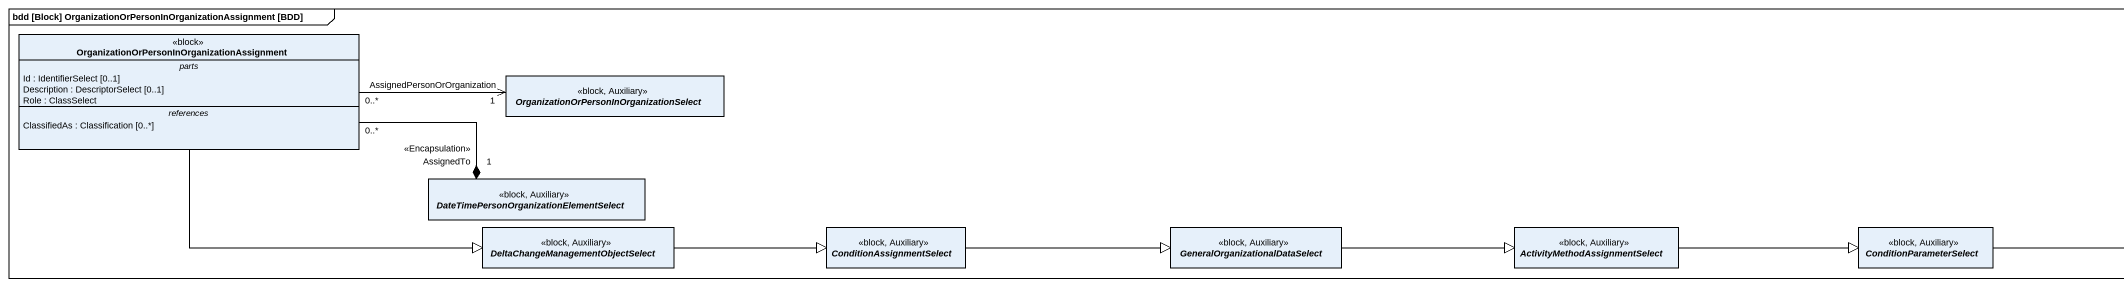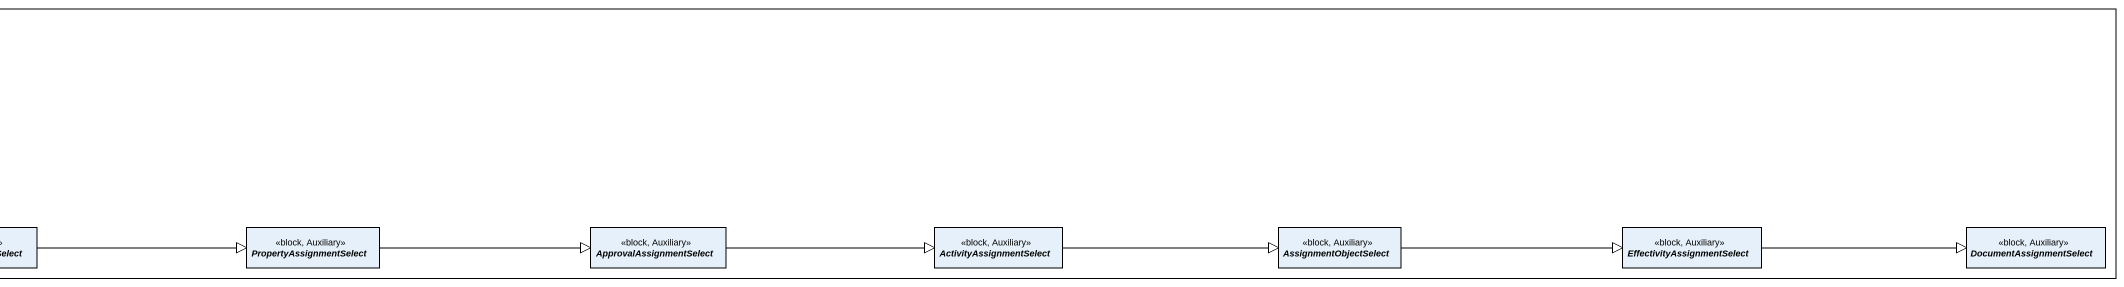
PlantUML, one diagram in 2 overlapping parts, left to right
@startuml
mainframe bdd [Block] OrganizationOrPersonInOrganizationAssignment [BDD]
hide circle
hide empty members
class "OrganizationOrPersonInOrganizationAssignment" as OrganizationOrPersonInOrgani <<block>> {
  -- parts --
  Id : IdentifierSelect [0..1]
  Description : DescriptorSelect [0..1]
  Role : ClassSelect
  -- references --
  ClassifiedAs : Classification [0..*]
}
abstract class "OrganizationOrPersonInOrganizationSelect" as OrganizationOrPersonInOrgani_2 <<block, Auxiliary>>
abstract class "DateTimePersonOrganizationElementSelect" as DateTimePersonOrganizationEl <<block, Auxiliary>>
abstract class "DeltaChangeManagementObjectSelect" as DeltaChangeManagementObjectS <<block, Auxiliary>>
abstract class ConditionAssignmentSelect <<block, Auxiliary>>
abstract class "GeneralOrganizationalDataSelect" as GeneralOrganizationalDataSel <<block, Auxiliary>>
abstract class "ActivityMethodAssignmentSelect" as ActivityMethodAssignmentSele <<block, Auxiliary>>
abstract class ConditionParameterSelect <<block, Auxiliary>>
abstract class PropertyAssignmentSelect <<block, Auxiliary>>
abstract class ApprovalAssignmentSelect <<block, Auxiliary>>
abstract class ActivityAssignmentSelect <<block, Auxiliary>>
abstract class AssignmentObjectSelect <<block, Auxiliary>>
abstract class EffectivityAssignmentSelect <<block, Auxiliary>>
abstract class DocumentAssignmentSelect <<block, Auxiliary>>
OrganizationOrPersonInOrgani "0..*" -right-> "AssignedPersonOrOrganization\n1" OrganizationOrPersonInOrgani_2
OrganizationOrPersonInOrgani "0..*" -right-* "AssignedTo\n1\n<<Encapsulation>>" DateTimePersonOrganizationEl
OrganizationOrPersonInOrgani -right-|> DeltaChangeManagementObjectS
OrganizationOrPersonInOrgani -right-|> ConditionAssignmentSelect
OrganizationOrPersonInOrgani -right-|> GeneralOrganizationalDataSel
OrganizationOrPersonInOrgani -right-|> ActivityMethodAssignmentSele
OrganizationOrPersonInOrgani -right-|> ConditionParameterSelect
OrganizationOrPersonInOrgani -right-|> PropertyAssignmentSelect
OrganizationOrPersonInOrgani -right-|> ApprovalAssignmentSelect
OrganizationOrPersonInOrgani -right-|> ActivityAssignmentSelect
OrganizationOrPersonInOrgani -right-|> AssignmentObjectSelect
OrganizationOrPersonInOrgani -right-|> EffectivityAssignmentSelect
OrganizationOrPersonInOrgani -right-|> DocumentAssignmentSelect
@enduml
